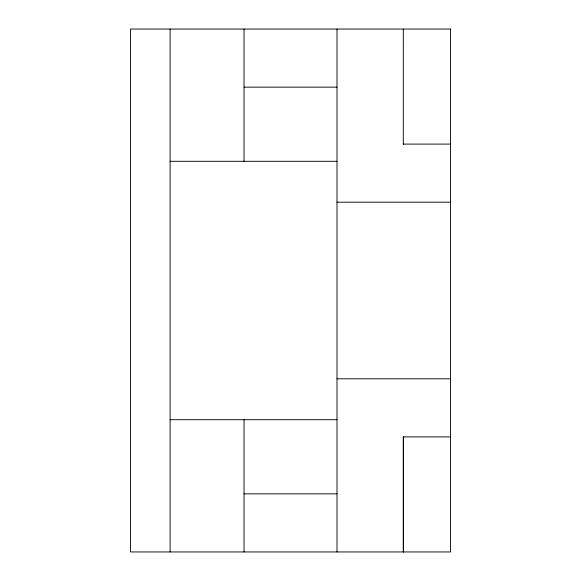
<?xml version="1.0" encoding="UTF-8"?>
<svg xmlns="http://www.w3.org/2000/svg" width="581" height="581" viewBox="0 0 581 581"><rect width="100%" height="100%" fill="white"/><g stroke="black" fill="none" stroke-linecap="round" stroke-linejoin="round"><path stroke-width="0.87" d="M403.294 551.95L403.381 436.905L450.551 436.905M244.042 87.15L337.002 87.15M403.316 144.095L450.551 144.095M170.11 161.3L337.002 161.3M337.002 202.195L450.551 202.195M337.002 378.805L450.551 378.805M170.11 419.7L337.002 419.7M244.042 493.85L337.002 493.85M403.316 29.05L403.294 144.342M403.294 436.658L403.381 551.95M337.002 29.05L337.002 551.95M244.042 29.05L244.042 161.365M244.042 419.635L244.042 551.95M170.11 29.05L170.11 551.95M450.551 29.05L130.449 29.05L130.449 551.95L450.551 551.95L450.551 29.05"/></g></svg>
